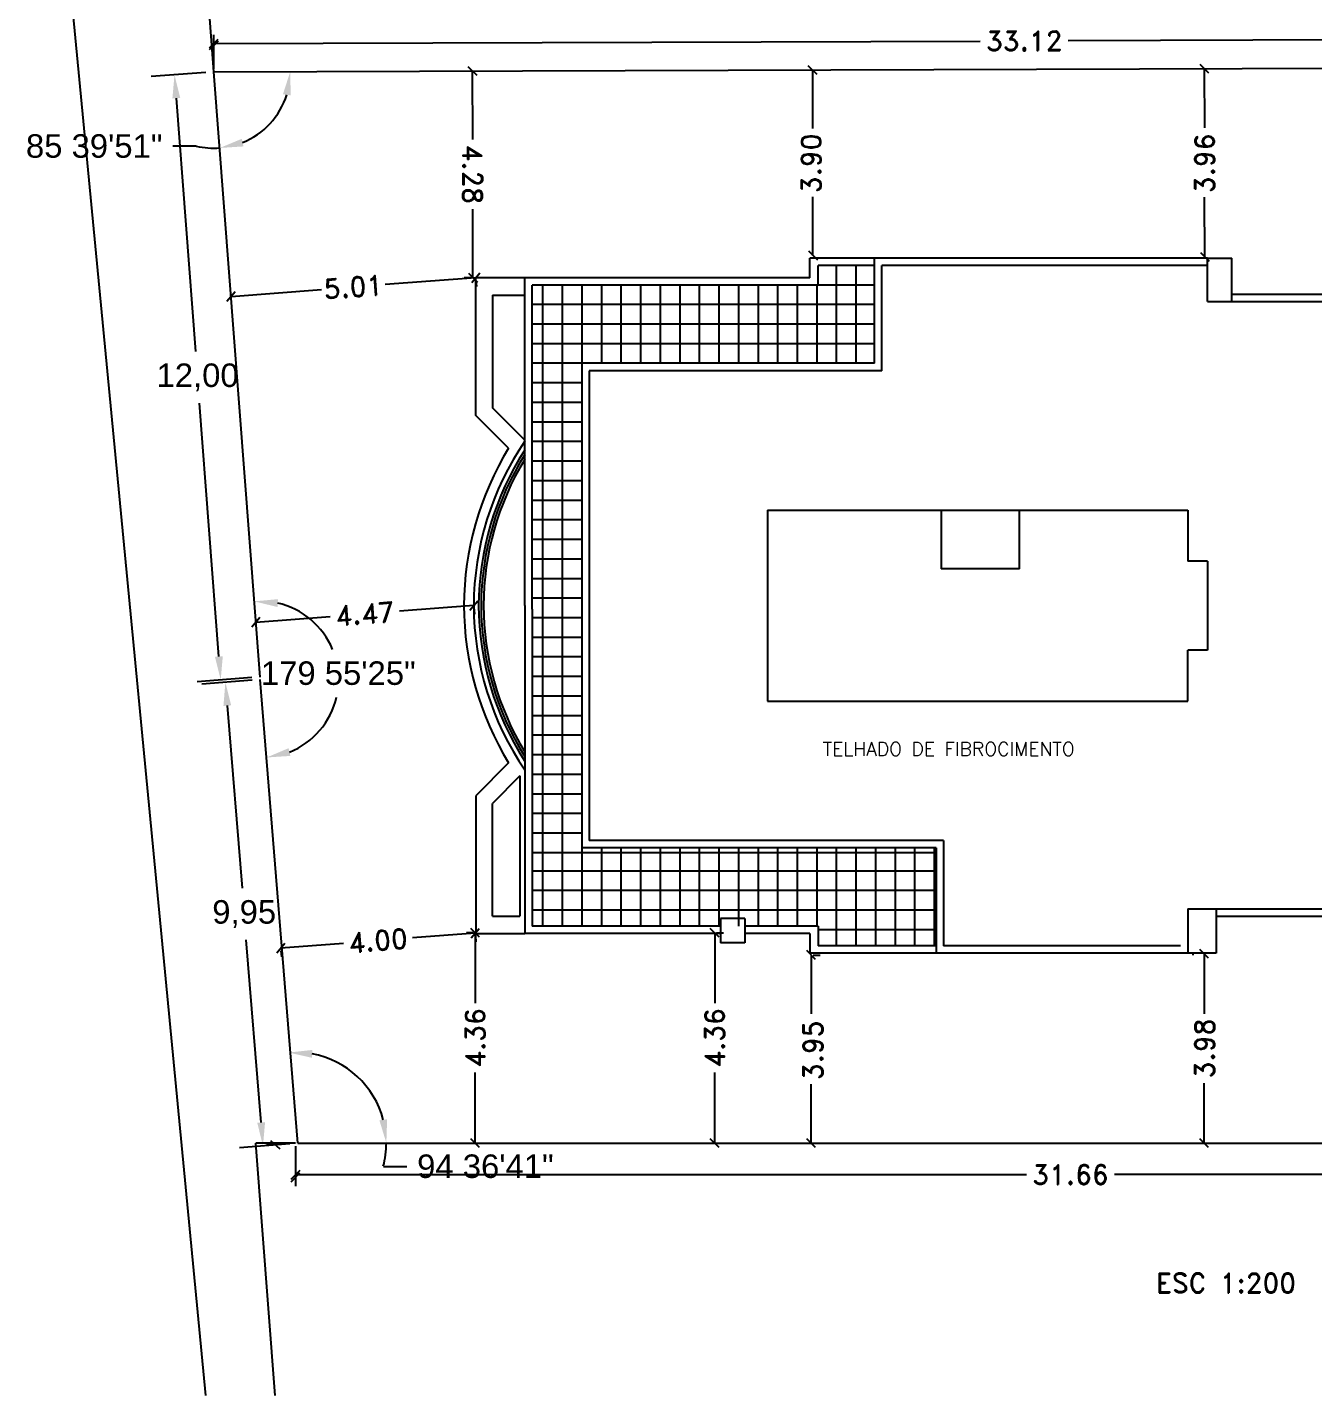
# Model space of a CAD drawing. Header units: millimetres. Extents: x 2200 to 2403, y 2380 to 2511.
# Drawn here: x 2209.04 to 2218.9, y 2475.89 to 2486.38 of the extents above; entities that cross this region are included whole.
import ezdxf
from ezdxf.enums import TextEntityAlignment as Align

# ---------------------------------------------------------------- set-up
doc = ezdxf.new("R2010")
doc.units = ezdxf.units.MM
doc.styles.add('ROMAND', font='romand', dxfattribs={"height": 0.1})
doc.styles.add('ROMANS', font='ROMANS.shx', dxfattribs={"height": 0.07})
doc.styles.get("Standard").update_dxf_attribs({"font": 'arial.ttf'})
doc.dimstyles.get("Standard").update_dxf_attribs({"dimtxt": 0.18, "dimasz": 0.18, "dimexe": 0.18, "dimexo": 0.0625, "dimgap": 0.09, "dimtad": 0, "dimtih": 1, "dimtoh": 1, "dimdec": 4, "dimzin": 0, "dimdsep": 46, "dimtxsty": 'Standard', "dimcen": 0.09, "dimadec": 0, "dimazin": 0, "dimtfac": 1, "dimtdec": 4, "dimtofl": 0, "dimtmove": 0, "dimatfit": 3, "dimfxl": 1, "dimtolj": 1, "dimtzin": 0, "dimarcsym": 0})

# ---------------------------------------------------------------- blocks, each defined once
blk = doc.blocks.new('*D20')
at = {"color": 0, "lineweight": -2, "transparency": 16777216}
for p, q in [((2210.412, 2486.031), (2209.993, 2485.999)), ((2210.186, 2485.833), (2210.334, 2483.892)), ((2210.512, 2481.555), (2210.364, 2483.496)), ((2210.765, 2481.394), (2210.346, 2481.362))]:
    blk.add_line(p, q, dxfattribs=at)
at = {"color": 0, "transparency": 16777216}
for points in [[(2210.216, 2485.835), (2210.156, 2485.831), (2210.172, 2486.013)], [(2210.542, 2481.557), (2210.482, 2481.553), (2210.526, 2481.376)]]:
    blk.add_solid(points, dxfattribs=at)
at = {"layer": 'DEFPOINTS', "color": 0, "transparency": 16777216}
for p in [(2210.474, 2486.036), (2210.828, 2481.399), (2210.526, 2481.376)]:
    blk.add_point(p, dxfattribs=at)
at = {"color": 0, "transparency": 16777216, "insert": (2210.349, 2483.694), "char_height": 0.18, "attachment_point": 5}
blk.add_mtext('\\A1;12,00', dxfattribs=at)
blk = doc.blocks.new('*D21')
at = {"color": 0, "lineweight": -2, "transparency": 16777216}
for p, q in [((2210.767, 2481.375), (2210.382, 2481.344)), ((2210.576, 2481.179), (2210.69, 2479.78)), ((2210.836, 2477.985), (2210.722, 2479.384)), ((2211.055, 2477.822), (2210.671, 2477.791))]:
    blk.add_line(p, q, dxfattribs=at)
at = {"color": 0, "transparency": 16777216}
for points in [[(2210.606, 2481.181), (2210.547, 2481.177), (2210.562, 2481.358)], [(2210.866, 2477.988), (2210.806, 2477.983), (2210.85, 2477.806)]]:
    blk.add_solid(points, dxfattribs=at)
at = {"layer": 'DEFPOINTS', "color": 0, "transparency": 16777216}
for p in [(2210.829, 2481.38), (2211.118, 2477.828), (2210.85, 2477.806)]:
    blk.add_point(p, dxfattribs=at)
at = {"color": 0, "transparency": 16777216, "insert": (2210.706, 2479.582), "char_height": 0.18, "attachment_point": 5}
blk.add_mtext('\\A1;9,95', dxfattribs=at)
blk = doc.blocks.new('*D22')
at = {"color": 0, "lineweight": -2, "transparency": 16777216}
for start, end in [(22.4429, 77.1009), (291.9036, 347.0109)]:
    blk.add_arc((2210.829, 2481.38), 0.6, start, end, dxfattribs=at)
at = {"color": 0, "transparency": 16777216}
for points in [[(2210.961, 2481.935), (2210.965, 2481.995), (2210.783, 2481.978)], [(2211.06, 2480.794), (2211.046, 2480.853), (2210.878, 2480.782)]]:
    blk.add_solid(points, dxfattribs=at)
at = {"layer": 'DEFPOINTS', "color": 0, "transparency": 16777216}
for p in [(2210.474, 2486.036), (2210.828, 2481.399), (2210.829, 2481.38), (2211.371, 2481.122), (2211.118, 2477.828)]:
    blk.add_point(p, dxfattribs=at)
at = {"color": 0, "transparency": 16777216, "insert": (2211.427, 2481.427), "char_height": 0.18, "attachment_point": 5}
blk.add_mtext('\\A1;179 55\'25"', dxfattribs=at)
blk = doc.blocks.new('*D23')
at = {"color": 0, "lineweight": -2, "transparency": 16777216}
blk.add_line((2223.144, 2478.64), (2223.324, 2478.64), dxfattribs=at)
for start, end in [(103.0085, 167.5515), (78.1115, 90.56)]:
    blk.add_arc((2222.973, 2477.828), 0.83, start, end, dxfattribs=at)
at = {"color": 0, "transparency": 16777216}
for points in [[(2222.782, 2478.666), (2222.789, 2478.607), (2222.965, 2478.658)], [(2222.192, 2478.003), (2222.132, 2478.01), (2222.143, 2477.828)]]:
    blk.add_solid(points, dxfattribs=at)
at = {"layer": 'DEFPOINTS', "color": 0, "transparency": 16777216}
for p in [(2222.892, 2486.077), (2222.252, 2478.24), (2211.1, 2477.828), (2222.973, 2477.828), (2222.973, 2477.828)]:
    blk.add_point(p, dxfattribs=at)
at = {"color": 0, "transparency": 16777216, "insert": (2223.926, 2478.64), "char_height": 0.18, "attachment_point": 5}
blk.add_mtext('\\A1;89 14\'24"', dxfattribs=at)
blk = doc.blocks.new('*D24')
at = {"color": 0, "lineweight": -2, "transparency": 16777216}
blk.add_line((2222.186, 2486.253), (2222.006, 2486.253), dxfattribs=at)
for start, end in [(165.9898, 180.1898), (194.3898, 256.36)]:
    blk.add_arc((2222.892, 2486.077), 0.728, start, end, dxfattribs=at)
at = {"color": 0, "transparency": 16777216}
for points in [[(2222.157, 2485.892), (2222.217, 2485.9), (2222.164, 2486.074)], [(2222.724, 2485.399), (2222.717, 2485.339), (2222.899, 2485.349)]]:
    blk.add_solid(points, dxfattribs=at)
at = {"layer": 'DEFPOINTS', "color": 0, "transparency": 16777216}
for p in [(2210.474, 2486.036), (2222.892, 2486.077), (2222.892, 2486.077), (2222.533, 2485.443), (2222.973, 2477.828)]:
    blk.add_point(p, dxfattribs=at)
at = {"color": 0, "transparency": 16777216, "insert": (2221.404, 2486.253), "char_height": 0.18, "attachment_point": 5}
blk.add_mtext('\\A1;90 33\'39"', dxfattribs=at)
blk = doc.blocks.new('*D25')
at = {"color": 0, "lineweight": -2, "transparency": 16777216}
blk.add_line((2211.772, 2477.649), (2211.952, 2477.649), dxfattribs=at)
for start, end in [(14.8804, 79.4796), (345.1196, 360)]:
    blk.add_arc((2211.1, 2477.828), 0.695, start, end, dxfattribs=at)
at = {"color": 0, "transparency": 16777216}
for points in [[(2211.225, 2478.481), (2211.228, 2478.541), (2211.047, 2478.521)], [(2211.801, 2478.01), (2211.742, 2478.002), (2211.795, 2477.828)]]:
    blk.add_solid(points, dxfattribs=at)
at = {"layer": 'DEFPOINTS', "color": 0, "transparency": 16777216}
for p in [(2210.474, 2486.036), (2211.416, 2478.446), (2211.1, 2477.828), (2211.1, 2477.828), (2222.973, 2477.828)]:
    blk.add_point(p, dxfattribs=at)
at = {"color": 0, "transparency": 16777216, "insert": (2212.554, 2477.649), "char_height": 0.18, "attachment_point": 5}
blk.add_mtext('\\A1;94 36\'41"', dxfattribs=at)
blk = doc.blocks.new('*D26')
at = {"color": 0, "lineweight": -2, "transparency": 16777216}
blk.add_line((2210.339, 2485.466), (2210.159, 2485.466), dxfattribs=at)
for start, end in [(292.0463, 342.5035), (256.6737, 274.36)]:
    blk.add_arc((2210.474, 2486.036), 0.585, start, end, dxfattribs=at)
at = {"color": 0, "transparency": 16777216}
for points in [[(2211.003, 2485.864), (2211.062, 2485.855), (2211.059, 2486.038)], [(2210.701, 2485.464), (2210.687, 2485.522), (2210.519, 2485.452)]]:
    blk.add_solid(points, dxfattribs=at)
at = {"layer": 'DEFPOINTS', "color": 0, "transparency": 16777216}
for p in [(2210.474, 2486.036), (2210.474, 2486.036), (2222.892, 2486.077), (2210.989, 2485.757), (2211.1, 2477.828)]:
    blk.add_point(p, dxfattribs=at)
at = {"color": 0, "transparency": 16777216, "insert": (2209.557, 2485.466), "char_height": 0.18, "attachment_point": 5}
blk.add_mtext('\\A1;85 39\'51"', dxfattribs=at)

msp = doc.modelspace()

# ---------------------------------------------------------------- linework, layer by layer
at = {"color": 4}
for p, q in [((2210.41174, 2475.89243), (2209.18048, 2488.72131)), ((2215.24249, 2484.55196), (2215.24249, 2483.80196)), ((2215.39249, 2484.55196), (2215.39249, 2483.80196)), ((2212.99249, 2484.40196), (2212.99249, 2479.48946)), ((2213.14249, 2484.40196), (2213.14249, 2479.48946)), ((2213.29249, 2484.40196), (2213.29249, 2483.80196)), ((2213.44249, 2484.40196), (2213.44249, 2483.80196)), ((2213.59249, 2484.40196), (2213.59249, 2483.80196)), ((2213.74249, 2484.40196), (2213.74249, 2483.80196)), ((2213.89249, 2484.40196), (2213.89249, 2483.80196)), ((2214.04249, 2484.40196), (2214.04249, 2483.80196)), ((2214.19249, 2484.40196), (2214.19249, 2483.80196)), ((2214.34249, 2484.40196), (2214.34249, 2483.80196)), ((2214.49249, 2484.40196), (2214.49249, 2483.80196)), ((2214.64249, 2484.40196), (2214.64249, 2483.80196)), ((2214.79249, 2484.40196), (2214.79249, 2483.80196)), ((2214.94249, 2484.40196), (2214.94249, 2483.80196)), ((2215.09249, 2484.40196), (2215.09249, 2483.80196)), ((2215.536, 2484.40196), (2215.10426, 2484.40196)), ((2215.536, 2484.25196), (2212.91138, 2484.25196)), ((2215.536, 2484.10196), (2212.91138, 2484.10196)), ((2215.536, 2483.95196), (2212.91138, 2483.95196)), ((2213.29249, 2483.80196), (2212.91138, 2483.80196)), ((2213.29249, 2483.65196), (2212.91138, 2483.65196)), ((2213.29249, 2483.50196), (2212.91138, 2483.50196)), ((2213.29249, 2483.35196), (2212.91138, 2483.35196)), ((2213.29249, 2483.20196), (2212.91138, 2483.20196)), ((2213.29249, 2483.05196), (2212.91138, 2483.05196)), ((2213.29249, 2482.90196), (2212.91138, 2482.90196)), ((2213.29249, 2482.75196), (2212.91138, 2482.75196)), ((2213.29249, 2482.60196), (2212.91138, 2482.60196)), ((2213.29249, 2482.45196), (2212.91138, 2482.45196)), ((2213.29249, 2482.30196), (2212.91138, 2482.30196)), ((2213.29249, 2482.15196), (2212.91138, 2482.15196)), ((2213.29249, 2482.00196), (2212.91138, 2482.00196)), ((2213.29249, 2481.85196), (2212.91138, 2481.85196)), ((2213.29249, 2481.70196), (2212.91138, 2481.70196)), ((2213.29249, 2481.55196), (2212.91138, 2481.55196)), ((2213.29249, 2481.40196), (2212.91138, 2481.40196)), ((2213.29249, 2481.25196), (2212.91138, 2481.25196)), ((2213.29249, 2481.10196), (2212.91138, 2481.10196)), ((2213.29249, 2480.95196), (2212.91138, 2480.95196)), ((2213.29249, 2480.80196), (2212.91138, 2480.80196)), ((2213.29249, 2480.65196), (2212.91138, 2480.65196)), ((2213.29249, 2480.50196), (2212.91138, 2480.50196)), ((2213.29249, 2480.35196), (2212.91138, 2480.35196)), ((2213.29249, 2480.20196), (2212.91138, 2480.20196)), ((2216.00836, 2480.05196), (2212.91138, 2480.05196)), ((2213.29249, 2480.08946), (2213.29249, 2479.48946)), ((2213.44249, 2480.08946), (2213.44249, 2479.48946)), ((2213.59249, 2480.08946), (2213.59249, 2479.48946)), ((2213.74249, 2480.08946), (2213.74249, 2479.48946)), ((2213.89249, 2480.08946), (2213.89249, 2479.48946)), ((2214.04249, 2480.08946), (2214.04249, 2479.48946)), ((2214.19249, 2480.08946), (2214.19249, 2479.48946)), ((2214.34249, 2480.08946), (2214.34249, 2479.48946)), ((2214.49249, 2480.08946), (2214.49249, 2479.48946)), ((2214.64249, 2480.08946), (2214.64249, 2479.48946)), ((2214.79249, 2480.08946), (2214.79249, 2479.48946)), ((2214.94249, 2480.08946), (2214.94249, 2479.48946)), ((2215.09249, 2480.08946), (2215.09249, 2479.48946)), ((2215.24249, 2480.08946), (2215.24249, 2479.33946)), ((2215.39249, 2480.08946), (2215.39249, 2479.33946)), ((2215.54249, 2480.08946), (2215.54249, 2479.33946)), ((2215.69249, 2480.08946), (2215.69249, 2479.33946)), ((2215.84249, 2480.08946), (2215.84249, 2479.33946)), ((2215.99249, 2480.08946), (2215.99249, 2479.33946)), ((2216.00836, 2479.91199), (2212.91138, 2479.91199)), ((2216.00836, 2479.76199), (2212.91138, 2479.76199)), ((2216.00836, 2479.61199), (2212.91138, 2479.61199)), ((2216.00836, 2479.46199), (2215.10426, 2479.46199))]:
    msp.add_line(p, q, dxfattribs=at)
at = {"color": 1}
for p, q in [((2210.47403, 2486.03569), (2210.26927, 2488.72131)), ((2215.04051, 2484.45821), (2215.04051, 2484.60821)), ((2215.536, 2484.60821), (2215.04051, 2484.60821)), ((2215.10426, 2484.40196), (2215.10426, 2484.55196)), ((2215.536, 2484.55196), (2215.10426, 2484.55196)), ((2215.04051, 2484.45821), (2212.85513, 2484.45821)), ((2212.85513, 2481.94571), (2212.85513, 2484.45583)), ((2215.10426, 2484.40196), (2212.91138, 2484.40196)), ((2212.91138, 2481.91759), (2212.91138, 2484.39958)), ((2212.85513, 2481.94571), (2212.85513, 2479.43321)), ((2212.91138, 2481.91759), (2212.91138, 2479.48946)), ((2214.35513, 2479.43321), (2212.85513, 2479.43321)), ((2214.35513, 2479.48946), (2212.91138, 2479.48946)), ((2215.10426, 2479.48946), (2214.54263, 2479.48946)), ((2215.04051, 2479.43321), (2214.54263, 2479.43321)), ((2215.04051, 2479.43321), (2215.04051, 2479.28321)), ((2215.10426, 2479.48946), (2215.10426, 2479.33946)), ((2216.00836, 2479.33946), (2215.10426, 2479.33946)), ((2216.00836, 2479.28321), (2215.04051, 2479.28321)), ((2217.97298, 2479.27784), (2217.97298, 2479.2681)), ((2211.09985, 2477.82751), (2210.79522, 2477.82751)), ((2210.94275, 2475.89243), (2210.79522, 2477.82751)), ((2211.09985, 2477.82751), (2210.79522, 2477.82751))]:
    msp.add_line(p, q, dxfattribs=at)
at = {"color": 1, "linetype": 'ByBlock'}
for p, q in [((2210.47395, 2486.05913), (2210.47309, 2486.31944)), ((2210.43967, 2486.21808), (2210.50695, 2486.2858)), ((2210.44034, 2486.20552), (2210.50786, 2486.273)), ((2210.47331, 2486.25194), (2216.34502, 2486.27139)), ((2210.47404, 2486.05913), (2210.47413, 2486.30676)), ((2222.89138, 2486.29307), (2217.01966, 2486.27362)), ((2212.41938, 2486.07588), (2212.48711, 2486.00861)), ((2212.45324, 2486.04225), (2212.45499, 2485.51607)), ((2215.02494, 2486.08451), (2215.09266, 2486.01724)), ((2215.0588, 2486.05088), (2215.06029, 2485.60226)), ((2218.02658, 2486.09446), (2218.0943, 2486.02718)), ((2218.06044, 2486.06082), (2218.06195, 2485.60568)), ((2215.06351, 2484.62901), (2215.06202, 2485.07762)), ((2218.06522, 2484.61876), (2218.06371, 2485.0739)), ((2212.45849, 2484.4581), (2212.45675, 2484.98428)), ((2215.02965, 2484.66265), (2215.09737, 2484.59537)), ((2218.03136, 2484.6524), (2218.09908, 2484.58513)), ((2212.48013, 2484.45821), (2211.78642, 2484.40532)), ((2212.45666, 2484.4581), (2212.39099, 2484.45788)), ((2212.42463, 2484.49174), (2212.49235, 2484.42446)), ((2212.44904, 2484.42199), (2212.51121, 2484.49443)), ((2212.48188, 2484.43526), (2212.48526, 2484.39091)), ((2210.57411, 2484.27904), (2210.63629, 2484.35148)), ((2210.6052, 2484.31526), (2211.29891, 2484.36815)), ((2212.46529, 2481.94715), (2211.8955, 2481.90371)), ((2212.43421, 2481.91093), (2212.49638, 2481.98337)), ((2212.46636, 2481.93315), (2212.47043, 2481.87985)), ((2210.76437, 2481.78362), (2210.82655, 2481.85605)), ((2210.79546, 2481.81984), (2211.36525, 2481.86328)), ((2212.47584, 2479.43594), (2211.99598, 2479.39936)), ((2212.45666, 2479.4384), (2212.40815, 2479.4384)), ((2212.5094, 2479.40465), (2212.4419, 2479.47215)), ((2212.44475, 2479.39973), (2212.50693, 2479.47216)), ((2212.47565, 2479.4384), (2212.47565, 2478.89885)), ((2212.47743, 2479.41503), (2212.48097, 2479.36864)), ((2214.34425, 2479.40465), (2214.27675, 2479.47215)), ((2214.3105, 2479.4384), (2214.3105, 2478.89885)), ((2214.32552, 2479.4384), (2214.378, 2479.4384)), ((2210.95479, 2479.28613), (2211.01696, 2479.35856)), ((2210.98588, 2479.32234), (2211.46573, 2479.35893)), ((2210.98747, 2479.30143), (2210.99101, 2479.25504)), ((2215.08396, 2479.23435), (2215.01646, 2479.30185)), ((2218.0944, 2479.24422), (2218.0269, 2479.31172)), ((2215.05021, 2479.2681), (2215.05021, 2478.81727)), ((2215.06391, 2479.2681), (2215.11771, 2479.2681)), ((2218.06065, 2479.27797), (2218.06065, 2478.81864)), ((2212.47565, 2477.82751), (2212.47565, 2478.36706)), ((2214.3105, 2477.82751), (2214.3105, 2478.36706)), ((2215.05021, 2477.82751), (2215.05021, 2478.27834)), ((2218.06065, 2477.82751), (2218.06065, 2478.28685)), ((2211.07648, 2477.82573), (2210.87606, 2477.81045)), ((2210.90715, 2477.84667), (2210.97959, 2477.7845)), ((2212.5094, 2477.79376), (2212.4419, 2477.86126)), ((2214.34425, 2477.79376), (2214.27675, 2477.86126)), ((2215.08396, 2477.79376), (2215.01646, 2477.86126)), ((2218.0944, 2477.79376), (2218.0269, 2477.86126)), ((2211.09973, 2477.80408), (2211.09821, 2477.49729)), ((2211.09985, 2477.80408), (2211.09985, 2477.51825)), ((2211.0661, 2477.552), (2211.1336, 2477.6195)), ((2211.06463, 2477.53121), (2211.13246, 2477.59838)), ((2211.09985, 2477.58575), (2216.69896, 2477.58575)), ((2222.97272, 2477.58575), (2217.37361, 2477.58575))]:
    msp.add_line(p, q, dxfattribs=at)
at = {"color": 3}
for p, q in [((2210.47403, 2486.03569), (2222.89209, 2486.07682)), ((2210.82758, 2481.39854), (2210.47403, 2486.03569)), ((2218.08551, 2484.60821), (2215.536, 2484.60821)), ((2215.536, 2483.80196), (2215.536, 2484.60821)), ((2218.08551, 2484.55196), (2215.59225, 2484.55196)), ((2215.59225, 2483.74571), (2215.59225, 2484.55196)), ((2218.27301, 2484.33259), (2219.32301, 2484.33259)), ((2218.27301, 2484.27634), (2219.26676, 2484.27634)), ((2215.536, 2483.80196), (2213.29249, 2483.80196)), ((2213.29249, 2483.80196), (2213.29249, 2480.08946)), ((2215.59225, 2483.74571), (2213.34874, 2483.74571)), ((2213.34874, 2483.74571), (2213.34874, 2480.14571)), ((2211.1176, 2477.82751), (2210.82899, 2481.38004)), ((2216.06461, 2480.14571), (2213.34874, 2480.14571)), ((2216.06461, 2480.14571), (2216.06461, 2479.33946)), ((2216.00836, 2480.08946), (2213.29249, 2480.08946)), ((2216.00836, 2480.08946), (2216.00836, 2479.28321)), ((2218.15301, 2479.62259), (2219.82926, 2479.62259)), ((2218.15301, 2479.56634), (2219.88551, 2479.56634)), ((2217.87961, 2479.33946), (2216.06461, 2479.33946)), ((2217.93586, 2479.28321), (2216.00836, 2479.28321)), ((2211.1176, 2477.82751), (2222.97272, 2477.82751))]:
    msp.add_line(p, q, dxfattribs=at)
at = {"color": 7}
for p, q in [((2218.08551, 2484.27648), (2218.08551, 2484.60821)), ((2218.08551, 2484.60821), (2218.27301, 2484.60821)), ((2218.27301, 2484.27634), (2218.27301, 2484.60821)), ((2218.08551, 2484.27648), (2218.27301, 2484.27634)), ((2217.93586, 2482.67696), (2217.93586, 2482.28679)), ((2217.93586, 2481.21446), (2217.93586, 2481.60463)), ((2217.93586, 2479.62256), (2218.15301, 2479.62273)), ((2217.93586, 2479.62256), (2217.93586, 2479.28321)), ((2218.15301, 2479.62259), (2218.15301, 2479.28321)), ((2214.35513, 2479.54809), (2214.35513, 2479.36059)), ((2214.54263, 2479.54809), (2214.35513, 2479.54809)), ((2214.54263, 2479.54809), (2214.54263, 2479.36059)), ((2214.54263, 2479.36059), (2214.35513, 2479.36059)), ((2218.15301, 2479.28321), (2217.93586, 2479.28321))]:
    msp.add_line(p, q, dxfattribs=at)
at = {"color": 8}
for p, q in [((2212.48009, 2484.45863), (2212.85509, 2484.45863)), ((2212.48013, 2483.4027), (2212.48013, 2484.45583)), ((2212.60711, 2484.32458), (2212.60711, 2483.46133)), ((2212.60711, 2484.32458), (2212.85513, 2484.32458)), ((2212.7315, 2483.15133), (2212.48013, 2483.4027)), ((2212.85513, 2483.21332), (2212.60711, 2483.46133)), ((2212.7315, 2480.74009), (2212.48013, 2480.48872)), ((2212.81763, 2480.6406), (2212.60711, 2480.43009)), ((2212.81763, 2480.6406), (2212.81763, 2479.56684)), ((2212.48013, 2480.48872), (2212.48013, 2479.43321)), ((2212.60711, 2479.56684), (2212.60711, 2480.43009)), ((2212.60711, 2479.56684), (2212.81763, 2479.56684)), ((2212.48013, 2479.43321), (2212.85513, 2479.43321))]:
    msp.add_line(p, q, dxfattribs=at)
for p, q in [((2214.71461, 2482.67696), (2217.93586, 2482.67696)), ((2214.71461, 2482.67696), (2214.71461, 2481.21446)), ((2216.04583, 2482.67696), (2216.04583, 2482.22618)), ((2216.64583, 2482.22618), (2216.64583, 2482.67696)), ((2210.75609, 2482.33618), (2210.75783, 2482.33631)), ((2217.93566, 2482.37464), (2217.93586, 2482.37445)), ((2216.64583, 2482.22618), (2216.04583, 2482.22618)), ((2218.08551, 2482.28679), (2217.93586, 2482.28679)), ((2218.08551, 2482.28679), (2218.08551, 2481.60463)), ((2218.08551, 2481.60463), (2217.93586, 2481.60463)), ((2214.71461, 2481.21446), (2217.93586, 2481.21446))]:
    msp.add_line(p, q)
for centre, radius, start, end in [((2214.71461, 2481.9377), 2.25, 145.734572, 179.796083), ((2214.71461, 2481.9377), 2.325, 148.534184, 179.802661), ((2214.71461, 2481.9377), 2.2125, 147.187204, 179.792627), ((2214.71461, 2481.9377), 2.19375, 147.954704, 179.790855), ((2214.71461, 2481.9377), 2.175, 148.75267, 179.789052), ((2214.71461, 2481.95372), 2.325, 180.197339, 211.465816), ((2214.71461, 2481.95372), 2.25, 180.203917, 214.265428), ((2214.71461, 2481.95372), 2.2125, 180.207373, 212.812796), ((2214.71461, 2481.95372), 2.19375, 180.209145, 212.045296), ((2214.71461, 2481.95372), 2.175, 180.210948, 211.24733)]:
    msp.add_arc(centre, radius, start, end, dxfattribs=at)
at = {"layer": 'DEFPOINTS', "color": 0, "linetype": 'ByBlock'}
for p in [(2210.47403, 2486.03569), (2210.47403, 2486.03569), (2210.47403, 2486.03569), (2212.45324, 2486.04225), (2215.0588, 2486.05088), (2218.06044, 2486.06082), (2212.48009, 2484.45863), (2212.48009, 2484.45817), (2210.60517, 2484.31568), (2210.6052, 2484.31526), (2212.46458, 2481.95652), (2210.79475, 2481.82921), (2210.79546, 2481.81984), (2212.47565, 2479.4384), (2212.48009, 2479.4384), (2210.98569, 2479.3248), (2210.98588, 2479.32234), (2211.09985, 2477.82751), (2211.09985, 2477.82751), (2211.09985, 2477.82751), (2212.47565, 2477.82751), (2212.48009, 2477.82751), (2214.30208, 2477.82751), (2214.3105, 2477.82751), (2215.04048, 2477.82751), (2215.05021, 2477.82751), (2218.06065, 2477.82751)]:
    msp.add_point(p, dxfattribs=at)
at = {"layer": 'DEFPOINTS', "color": 1, "linetype": 'ByBlock'}
for p in [(2215.04048, 2484.62893), (2214.30208, 2479.4384), (2215.04048, 2479.2681)]:
    msp.add_point(p, dxfattribs=at)

# ---------------------------------------------------------------- texts
at = {"color": 1, "linetype": 'ByBlock', "style": 'ROMAND'}
for s, rotation, p in [('33.12', 0.189789, (2216.68234, 2486.27251)), ('5.01', 4.36, (2211.54266, 2484.38673)), ('4.47', 4.36, (2211.63038, 2481.88349)), ('4.00', 4.36, (2211.73086, 2479.37914))]:
    msp.add_text(s, height=0.15, rotation=rotation, dxfattribs=at).set_placement(p, align=Align.MIDDLE_CENTER)
at = {"color": 1, "style": 'ROMAND'}
for s, p in [('3.90', (2215.12467, 2485.10614)), ('3.96', (2218.13909, 2485.10614)), ('3.95', (2215.13896, 2478.31042)), ('3.98', (2218.13909, 2478.32469))]:
    msp.add_text(s, height=0.15, rotation=90, dxfattribs=at).set_placement(p)
at = {"color": 1, "linetype": 'ByBlock', "style": 'ROMAND'}
for s, rotation, p in [('4.28', 270.189789, (2212.45587, 2485.25017)), ('4.36', 90, (2212.47565, 2478.63295)), ('4.36', 90, (2214.3105, 2478.63295))]:
    msp.add_text(s, height=0.15, rotation=rotation, dxfattribs=at).set_placement(p, align=Align.MIDDLE)
at = {"color": 1}
for s, height, style, p in [('TELHADO DE FIBROCIMENTO', 0.105, 'ROMANS', (2215.13838, 2480.79478)), ('ESC 1:200', 0.15, 'ROMAND', (2217.69096, 2476.67995))]:
    msp.add_text(s, height=height, dxfattribs=dict(at, style=style)).set_placement(p)
at = {"color": 1, "linetype": 'ByBlock', "style": 'ROMAND'}
msp.add_text('31.66', height=0.15, dxfattribs=at).set_placement((2217.03629, 2477.58575), align=Align.MIDDLE_CENTER)

# ---------------------------------------------------------------- dimensions: what is measured, and where the dimension line sits
for base, line1, line2, text, picture, middle in [((2222.53284, 2485.44347), ((2222.89209, 2486.07682), (2222.97272, 2477.82751)), ((2210.47403, 2486.03569), (2222.89209, 2486.07682)), '90 33\'39"', '*D24', (2221.4036, 2486.2531)), ((2210.98891, 2485.75706), ((2210.47403, 2486.03569), (2222.89209, 2486.07682)), ((2211.09985, 2477.82751), (2210.47403, 2486.03569)), '85 39\'51"', '*D26', (2209.55696, 2485.46601)), ((2211.3706, 2481.12229), ((2210.82758, 2481.39854), (2210.47403, 2486.03569)), ((2211.1176, 2477.82751), (2210.82899, 2481.38004)), '179 55\'25"', '*D22', (2211.42696, 2481.42713)), ((2211.41639, 2478.44627), ((2211.09985, 2477.82751), (2210.47403, 2486.03569)), ((2211.09985, 2477.82751), (2222.97272, 2477.82751)), '94 36\'41"', '*D25', (2212.55357, 2477.64903)), ((2222.25249, 2478.24022), ((2211.09985, 2477.82751), (2222.97272, 2477.82751)), ((2222.89209, 2486.07682), (2222.97272, 2477.82751)), '89 14\'24"', '*D23', (2223.92586, 2478.63981))]:
    dim = msp.add_angular_dim_2l(base=base, line1=line1, line2=line2, text=text, dimstyle='Standard')
    dim.commit()
    dim.dimension.update_dxf_attribs({"geometry": picture, "text_midpoint": middle})
for p1, p2, distance, text, picture, middle in [((2210.47403, 2486.03569), (2210.82758, 2481.39854), -0.30256, '12,00', '*D20', (2210.34912, 2483.69411)), ((2210.82899, 2481.38004), (2211.1176, 2477.82751), -0.26802, '9,95', '*D21', (2210.70615, 2479.58208))]:
    dim = msp.add_aligned_dim(p1=p1, p2=p2, distance=distance, text=text, dimstyle='Standard')
    dim.commit()
    dim.dimension.update_dxf_attribs({"geometry": picture, "text_midpoint": middle})

doc.saveas('drawing.dxf')
